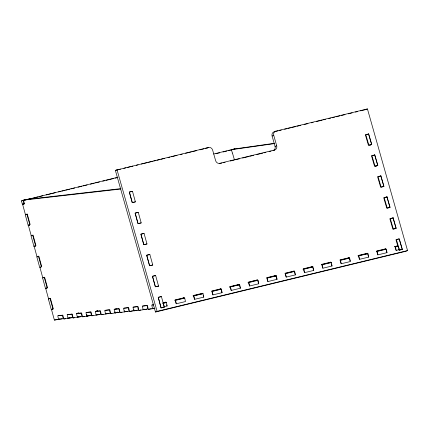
<?xml version="1.0" encoding="UTF-8"?>
<svg xmlns="http://www.w3.org/2000/svg" width="429" height="429" viewBox="0 0 429 429"><rect width="100%" height="100%" fill="white"/><g stroke="black" fill="none" stroke-linecap="round" stroke-linejoin="round"><path stroke-width="0.64" d="M31.269 235.875L28.378 225.348L30.164 224.56L27.274 214.033L25.488 214.822L22.598 204.29L24.383 203.507L23.456 200.139L26.566 199.399L121.042 188.615M31.864 235.612L33.054 235.087L35.945 245.619L34.159 246.402L37.05 256.928L38.835 256.145L41.726 266.672L39.94 267.455L42.83 277.981M43.426 277.719L44.616 277.198L47.506 287.725L45.721 288.508L48.611 299.034L49.802 298.514M156.912 286.749L158.516 286.046L155.405 286.786L152.515 276.26L155.625 275.52L158.548 286.073L155.33 286.819L152.44 276.292L155.657 275.547M161.438 296.6L158.221 297.345L161.111 307.872L164.296 307.1L161.406 296.573L158.296 297.313L161.014 307.915L164.296 307.1M24.759 203.716L22.372 204.268L21.45 200.911L118.013 177.204M22.372 204.268L24.008 203.593L23.086 200.236M115.363 170.356L208.623 147.447A3.614 3.132 67.6 0 1 212.661 150.177L215.61 160.596A3.614 3.132 67.6 0 0 219.648 163.326L274.624 149.989A3.614 3.132 67.6 0 0 276.694 145.774L273.745 135.355A3.614 3.132 67.6 0 1 275.815 131.145L367.439 108.912L407.55 250.584L405.914 251.26L155.47 312.028L115.363 170.356L120.56 169.096M205.041 148.595L208.623 147.447M28.153 225.322L29.789 224.646L26.898 214.119L25.263 214.795L28.153 225.322L29.349 225.048M273.745 150.354A3.614 3.132 67.6 0 0 275.059 146.45L272.109 136.031A3.614 3.132 67.6 0 1 274.179 131.821L275.815 131.145M233.408 149.48L235.049 148.804L213.588 154.011M272.109 136.031L273.745 135.355M275.059 146.45L276.694 145.774M33.934 246.375L35.569 245.704L32.679 235.178L31.044 235.848L33.934 246.375L35.13 246.101M365.803 109.588L367.439 108.912M274.624 149.989L272.989 150.665A3.614 3.132 67.6 0 0 273.375 150.536M369.996 145.184L371.085 144.734M45.495 288.486L47.131 287.811L44.241 277.284L42.605 277.96L45.495 288.486L46.691 288.208M51.282 309.55L52.917 308.875L50.027 298.348L48.391 299.024L51.282 309.55L53.073 309.127M166.05 302.59L165.921 302.145L164.286 302.82L166.398 302.547L167.138 306.006L164.007 306.751L164.119 307.175M155.47 312.028L157.105 311.352L407.55 250.584M200.938 293.924L202.574 293.248L193.409 295.474L194.509 299.351L203.791 297.115L203.046 293.651L192.996 295.854M220.897 288.803L219.262 289.478L221.375 289.205L222.115 292.669L212.832 294.905L211.738 291.028L220.897 288.803L221.997 292.685M239.226 284.357L237.586 285.033L239.698 284.759L240.438 288.218L231.161 290.46L230.062 286.583L239.226 284.357L240.32 288.234M247.973 282.513L257.55 279.912L258.649 283.789M275.874 275.466L274.238 276.137L276.351 275.868L277.091 279.327L267.809 281.569L266.709 277.686L275.874 275.466L276.973 279.343M294.197 271.015L292.562 271.691L294.675 271.418L295.415 274.882L286.132 277.118L285.038 273.241L294.197 271.015L295.297 274.898M330.85 262.124L329.215 262.8L331.322 262.527L332.067 265.991L322.785 268.227L321.686 264.35L330.85 262.124L331.161 263.234M349.174 257.679L347.538 258.355L349.651 258.081L350.391 261.54L341.109 263.781L340.009 259.899L349.174 257.679L350.118 261.004M367.497 253.233L365.862 253.909L367.975 253.636L368.715 257.094L359.438 259.336L358.338 255.453L367.497 253.233L368.597 257.11M399.099 249.71L399.222 250.128L402.214 249.367L399.158 238.883L395.962 239.693L397.763 245.887L395.018 246.831M375.777 166.259L376.812 165.846M399.447 250.037L402.311 249.329L399.254 238.846L396.391 239.554L399.447 250.037L402.311 249.329M232.379 153.051L231.397 149.7L234.261 148.992L274.64 143.275M394.728 246.702L397.023 246.133M123.809 168.307L125.761 167.836M127.059 167.519L132.91 166.098M136.159 165.31L138.106 164.838M141.356 164.05L147.206 162.629M148.504 162.312L152.402 161.368M153.7 161.052L155.652 160.58M156.95 160.264L159.55 159.636M160.848 159.32L164.747 158.371M167.996 157.582L169.948 157.111M171.246 156.794L177.097 155.378M180.346 154.59L182.293 154.113M185.542 153.325L191.393 151.909M192.691 151.593L196.589 150.649M199.839 149.855L203.737 148.911M274.179 131.821L278.078 130.872M279.381 130.555L281.327 130.084M284.577 129.295L286.529 128.823M287.827 128.507L290.428 127.88M291.725 127.563L295.624 126.614M296.922 126.303L300.82 125.354M304.07 124.566L307.968 123.622M311.218 122.833L313.17 122.356M316.42 121.568L322.265 120.152M323.568 119.836L325.514 119.364M328.764 118.576L330.716 118.104M332.014 117.787L334.615 117.155M335.912 116.838L339.811 115.894M341.114 115.578L345.013 114.634M348.262 113.846L352.161 112.897M355.41 112.108L357.357 111.637M360.607 110.848L365.154 109.744M21.45 200.911L25.349 199.968M26.652 199.651L30.55 198.702M33.805 197.914L37.704 196.97M39.007 196.654L42.905 195.704M46.155 194.916L55.261 192.707M58.51 191.919L60.462 191.447M61.76 191.13L64.361 190.503M65.664 190.186L69.562 189.237M70.865 188.921L74.764 187.977M78.014 187.189L81.918 186.24M83.215 185.923L87.119 184.979M90.369 184.191L94.273 183.242M95.57 182.926L99.474 181.982M102.724 181.194L104.676 180.716M105.974 180.405L113.776 178.512M115.079 178.196L117.026 177.724M215.857 153.743L219.755 152.794M223.01 152.005L226.909 151.056M228.207 150.745L232.11 149.796M219.305 163.69L221.89 163.063M223.187 162.747L225.128 162.275M230.298 161.02L234.18 160.081M235.473 159.765L239.355 158.827M242.589 158.038L248.407 156.628M249.705 156.312L253.582 155.373M256.815 154.585L262.639 153.174M263.932 152.858L265.873 152.392M269.106 151.603L271.048 151.137M163.143 302.815L165.921 302.145M257.55 279.912L248.386 282.132L249.485 286.014L258.767 283.773L258.022 280.314L255.915 280.587M397.763 245.887L394.986 246.562L396.085 250.439L399.179 249.705L398.434 246.241L394.793 246.75M162.623 303.223L166.12 302.375M174.673 300.3L183.832 298.075M211.931 291.259L221.096 289.033M229.649 286.958L238.808 284.738M266.908 277.917L275.461 275.842M285.231 273.471L293.785 271.396M302.949 269.171L312.72 266.8M321.273 264.725L330.437 262.505M340.208 260.13L348.761 258.054M357.92 255.834L367.696 253.464M376.249 251.389L385.408 249.163M162.956 303.33L166.398 302.547M184.722 298.096L182.615 298.37L184.25 297.699L175.086 299.919L176.185 303.802L185.467 301.56L184.722 298.096L175.563 300.321L176.303 303.786M203.046 293.651L193.887 295.876L194.627 299.335M221.375 289.205L212.21 291.43L212.95 294.889M229.483 287.119L239.698 284.759M258.022 280.314L248.863 282.534L249.603 285.998M276.351 275.868L267.187 278.089L267.927 281.553M294.675 271.418L285.51 273.643L286.256 277.102M312.998 266.972L310.891 267.246L312.526 266.57L303.362 268.795L304.461 272.672L313.738 270.436L312.998 266.972L303.834 269.197L304.579 272.656M331.322 262.527L322.163 264.752L322.903 268.211M349.651 258.081L340.487 260.301L341.227 263.765M367.975 253.636L358.81 255.856L359.556 259.32M386.298 249.185L384.191 249.458L385.827 248.782L376.662 251.008L377.761 254.885L387.038 252.649L386.298 249.185L377.134 251.41L377.879 254.874M398.434 246.241L395.463 246.965L396.203 250.423M22.598 204.29L24.464 203.85M132.497 191.302L129.392 192.042L132.282 202.568L135.387 201.828L132.497 191.302L129.317 192.074L132.207 202.601L135.425 201.855M28.378 225.348L29.622 225.048M138.315 212.387L135.097 213.127L137.988 223.659L141.205 222.914L138.283 212.355L135.173 213.095L138.063 223.622L141.173 222.882M34.159 246.402L35.403 246.107M146.954 243.935L143.844 244.675L140.953 234.148L144.064 233.408L146.986 243.967L143.769 244.712L140.878 234.186L144.096 233.44M45.721 288.508L46.965 288.213M152.735 264.993L149.624 265.733L146.734 255.207L149.844 254.461L152.767 265.02L149.549 265.766L146.659 255.239L149.877 254.494M76.571 313.62L81.274 313.084L82.014 316.548L77.317 317.085L76.571 313.62L78.898 313.068M50.397 298.252L53.287 308.778L51.501 309.561L54.392 320.088L57.502 319.348M58.516 319.23L63.213 318.693L62.473 315.235L57.77 315.771L58.516 319.23L59.679 318.956M62.092 318.822L54.392 320.088M64.307 318.881L65.551 318.586M95.372 311.475L100.07 310.939L100.815 314.403L96.112 314.94L95.372 311.475L97.699 310.923M67.916 318.157L72.614 317.621L71.874 314.162L67.171 314.698L67.916 318.157L69.659 317.744M71.493 317.75L63.685 319.026L62.854 315.143L58.151 315.68M67.551 314.607L72.254 314.071L73.086 317.953L74.33 317.658M77.317 317.085L78.475 316.806M80.893 316.677L73.086 317.953M83.108 316.731L84.352 316.436M114.173 309.33L118.871 308.794L119.616 312.253L114.913 312.789L114.173 309.33L116.495 308.778M88.46 315.594L86.712 316.012L85.972 312.548L90.669 312.012L91.415 315.476L86.181 316.076M76.952 313.535L81.655 312.993L82.486 316.881L90.294 315.605M86.352 312.457L91.05 311.921L91.886 315.808L93.131 315.513M96.112 314.94L99.019 314.248M99.694 314.532L91.886 315.808M95.753 311.384L100.45 310.848L101.287 314.736L103.148 314.291M105.513 313.867L110.215 313.331L109.47 309.867L104.773 310.403L105.513 313.867L107.255 313.449M109.095 313.46L101.287 314.736M105.153 310.312L109.851 309.776L110.687 313.663L111.926 313.363M114.913 312.789L117.819 312.098M110.687 313.663L118.49 312.387M114.554 309.239L119.251 308.703L120.082 312.591L121.949 312.146M124.313 311.717L129.011 311.181L128.271 307.722L123.573 308.258L124.313 311.717L126.056 311.304M120.082 312.591L127.89 311.309M123.954 308.167L128.652 307.631L129.483 311.513L132.593 310.773M133.714 310.644L138.411 310.108L137.671 306.649L132.969 307.185L133.714 310.644L134.878 310.371M129.483 311.513L137.291 310.237M133.349 307.094L138.052 306.558L138.883 310.44L140.75 309.995M143.114 309.572L147.812 309.036L147.072 305.571L142.369 306.113L143.114 309.572L144.857 309.159M146.691 309.164L138.883 310.44M142.75 306.022L147.453 305.486L148.284 309.368L151.394 308.628M153.534 304.837L151.769 305.035L152.515 308.499L153.673 308.22M154.848 308.387L148.284 309.368M231.397 149.7L274.426 143.608M398.707 249.764L399.179 249.705M23.456 200.139L120.597 189.05M77.708 313.063L78.882 312.929M96.509 310.912L97.683 310.778M152.15 304.944L153.914 304.746M152.515 308.499L154.917 308.226M232.459 153.051L234.438 159.84M386.293 250.445L386.92 252.665M331.478 264.339L331.949 266.001M312.993 268.232L313.62 270.452M203.201 295.468L203.673 297.131M166.699 304.88L167.02 306.022M116.999 169.68L157.105 311.352M230.534 286.985L231.279 290.444M163.422 303.265L164.168 306.73M133.907 309.684L134.186 310.977M124.507 310.757L124.785 312.055M115.106 311.829L115.385 313.127M86.771 314.403L87.184 316.345M206.987 148.123A3.614 3.132 67.6 0 1 207.395 148.059M38.46 256.231L36.824 256.907L39.715 267.433L41.35 266.758L38.46 256.231M368.575 134.02L365.374 134.829L368.436 145.318L371.632 144.509L368.575 134.02M374.689 154.992L371.493 155.802L374.549 166.291L377.751 165.481L374.689 154.992M380.807 175.965L377.611 176.775L380.668 187.264L383.864 186.454L380.807 175.965M386.92 196.938L383.724 197.748L386.786 208.237L389.982 207.427L386.92 196.938M393.039 217.911L389.843 218.72L392.9 229.209L396.096 228.394L393.039 217.911M368.672 133.982L365.808 134.69L368.865 145.179L371.729 144.466L368.672 133.982M374.79 154.955L371.922 155.663L374.984 166.152L377.847 165.438L374.79 154.955M380.904 175.928L378.04 176.635L381.097 187.124L383.96 186.411L380.904 175.928M387.022 196.9L384.159 197.608L387.215 208.092L390.079 207.384L387.022 196.9M393.136 217.873L390.272 218.581L393.334 229.065L396.198 228.357L393.136 217.873"/></g></svg>
